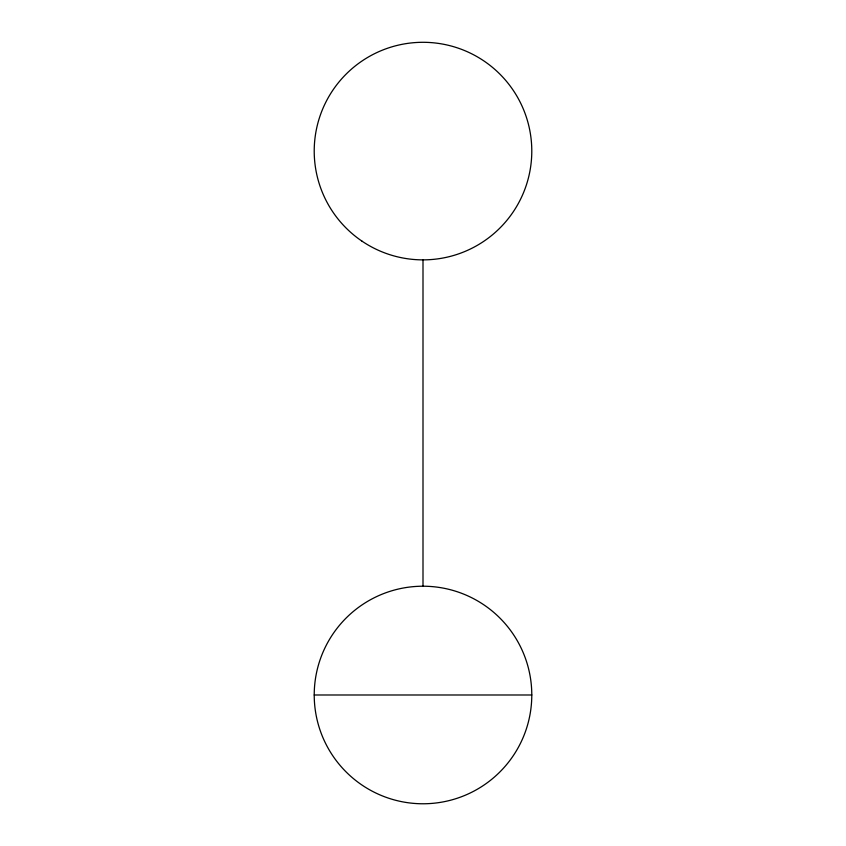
<?xml version="1.0" encoding="UTF-8"?>
<svg xmlns="http://www.w3.org/2000/svg" width="846" height="846" viewBox="0 0 846 846"><rect width="100%" height="100%" fill="white"/><g stroke="black" fill="none" stroke-linecap="round" stroke-linejoin="round"><path stroke-width="1.27" d="M314.215 694.989L531.785 694.989A108.785 108.785 0 0 1 368.613 789.202A108.785 108.785 0 0 1 368.613 600.787A108.785 108.785 0 0 1 531.785 694.989M423 259.859L423 586.204M362.025 241.173A108.785 108.785 0 0 0 531.51 158.847A108.785 108.785 0 0 0 375.465 53.235A108.785 108.785 0 0 0 362.025 241.173"/></g></svg>
